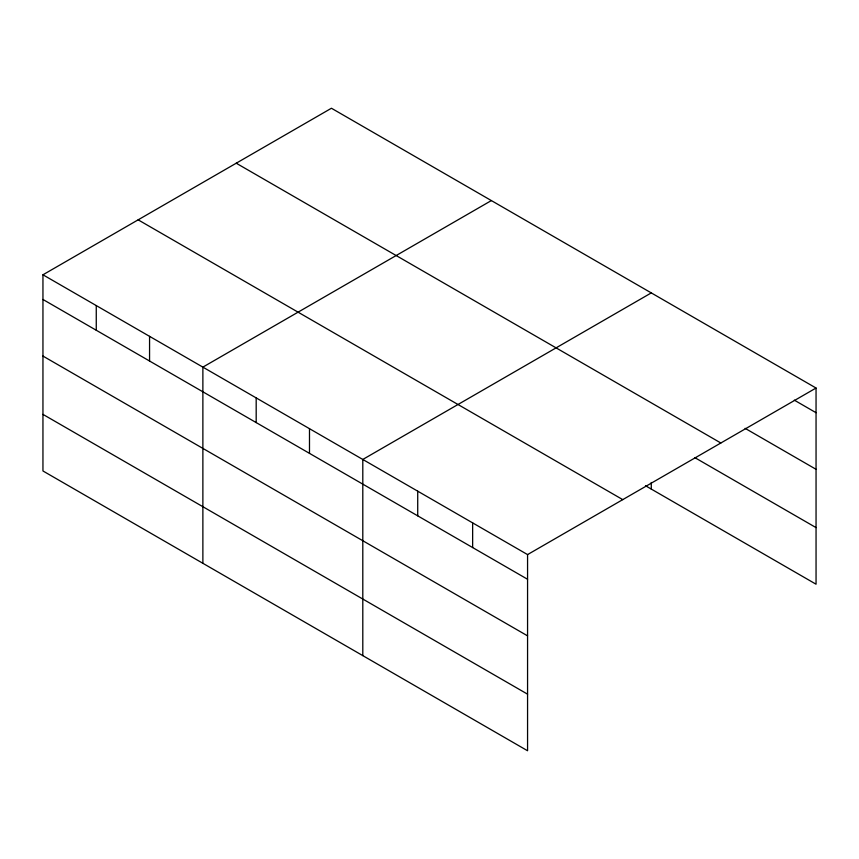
<?xml version="1.0" encoding="UTF-8"?>
<svg xmlns="http://www.w3.org/2000/svg" width="859" height="859" viewBox="0 0 859 859"><rect width="100%" height="100%" fill="white"/><g stroke="black" fill="none" stroke-linecap="round" stroke-linejoin="round"><path stroke-width="1.29" d="M42.95 274.794L527.566 554.592L527.566 750.755L42.95 470.968L42.95 274.794L331.434 108.245L816.05 388.032L816.05 584.206L645.485 485.732M491.359 200.577L202.874 367.126L202.874 563.3M651.283 292.908L362.799 459.458L362.799 655.621M527.566 554.592L816.05 388.032M794.307 400.154L816.05 412.707M745.107 428.34L816.05 469.304M236.236 163.21L720.851 442.997M694.759 457.589L816.05 527.609M138.149 219.84L622.764 499.627M42.95 299.469L527.566 579.267M42.95 356.066L527.566 635.853M42.95 414.371L527.566 694.169M651.283 482.49L651.283 489.072M472.643 522.884L472.643 547.559M417.721 491.165L417.721 515.84M309.487 428.684L309.487 453.359M256.186 397.91L256.186 422.585M149.563 336.352L149.563 361.027M96.262 305.579L96.262 330.253"/></g></svg>
